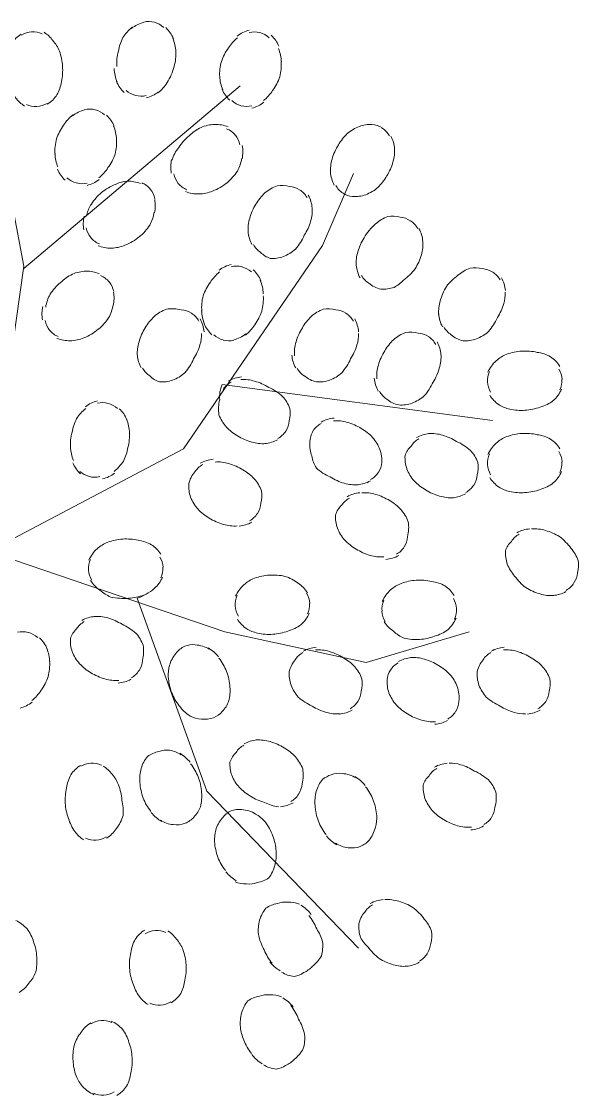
# Model space of a CAD drawing. Header units: metres. Extents: x 14 to 155, y 0 to 125.
# Drawn here: x 34.082 to 34.428, y 98.239 to 98.907 of the extents above; entities that cross this region are included whole.
import ezdxf

# ---------------------------------------------------------------- set-up
doc = ezdxf.new("R2010")
doc.units = ezdxf.units.M
doc.layers.add('PDF_Geometry', color=7, linetype='Continuous', true_color=0xc0c0c0)

msp = doc.modelspace()

# ---------------------------------------------------------------- linework, layer by layer
at = {"layer": 'PDF_Geometry', "color": 0, "lineweight": 0}
for points in [[(34.28795, 98.81215), (34.26873, 98.76734), (34.1823, 98.64095), (34.05751, 98.57532), (34.0831, 98.75458), (34.05431, 98.90655)], [(34.0831, 98.75299), (34.21754, 98.86662)], [(34.35996, 98.52733), (34.29593, 98.50811), (34.2079, 98.52733), (34.05751, 98.57851)]]:
    msp.add_lwpolyline(points, dxfattribs=at)
for points in [[(34.08141, 98.89877, 0.112979), (34.07541, 98.89296, 0.088824), (34.07109, 98.8863, 0.074265), (34.07194, 98.87674, 0.074849), (34.07391, 98.86737, 0.088992), (34.07794, 98.85921, 0.102553), (34.08347, 98.85405)], [(34.09763, 98.85518, 0.112979), (34.10363, 98.86099, 0.088824), (34.10635, 98.86924, 0.074265), (34.1071, 98.87881, 0.074849), (34.10513, 98.88818, 0.088992), (34.1011, 98.89474, 0.102553), (34.09556, 98.8999)], [(34.15032, 98.903, 0.087268), (34.1446, 98.89662, 0.079764), (34.14179, 98.88809, 0.081618), (34.14085, 98.87862)], [(34.21594, 98.89653, 0.087268), (34.21023, 98.89015, 0.079764), (34.20582, 98.88172, 0.081618), (34.20479, 98.87215)], [(34.16635, 98.86221, 0.087268), (34.17207, 98.86859, 0.079764), (34.17647, 98.87871, 0.081618), (34.17751, 98.88818)], [(34.23198, 98.85743, 0.087268), (34.2377, 98.86381, 0.079764), (34.2421, 98.87225, 0.081618), (34.24304, 98.88181)], [(34.11347, 98.84852, 0.087268), (34.10775, 98.84215, 0.079764), (34.10335, 98.83371, 0.081618), (34.10241, 98.82415)], [(34.20995, 98.84112, 0.102), (34.2017, 98.84262, 0.09382), (34.19316, 98.84074, 0.075517), (34.18576, 98.83549, 0.072693), (34.17938, 98.82837, 0.088362), (34.17498, 98.82021)], [(34.30576, 98.84047, 0.12226), (34.29939, 98.84262, 0.102689), (34.29161, 98.8414, 0.089013), (34.28411, 98.8369, 0.073797), (34.27857, 98.82987, 0.072677), (34.27464, 98.82106, 0.090683), (34.2737, 98.81243)], [(34.1296, 98.80943, 0.087268), (34.13532, 98.8158, 0.079764), (34.13973, 98.82424, 0.081618), (34.14066, 98.83371)], [(34.28148, 98.79987, 0.12226), (34.28729, 98.79781, 0.102689), (34.29555, 98.79893, 0.089013), (34.30305, 98.80343, 0.073797), (34.30858, 98.81056, 0.072677), (34.31251, 98.81928, 0.090683), (34.31345, 98.82791)], [(34.1836, 98.8009, 0.102), (34.19185, 98.7994, 0.09382), (34.20029, 98.80118, 0.075517), (34.20938, 98.80643, 0.072693), (34.21576, 98.81356, 0.088362), (34.21848, 98.82171)], [(34.15548, 98.80587, 0.102), (34.14723, 98.80737, 0.09382), (34.14038, 98.80558, 0.075517), (34.13129, 98.80024, 0.072693), (34.12501, 98.79312, 0.088362), (34.12219, 98.78665)], [(34.25448, 98.80203, 0.132733), (34.24811, 98.80409, 0.102689), (34.24042, 98.80456, 0.089013), (34.23292, 98.80006, 0.073797), (34.22729, 98.79303, 0.072677), (34.22345, 98.78431, 0.090683), (34.22242, 98.77568)], [(34.2302, 98.76312, 0.12226), (34.23611, 98.75937, 0.102689), (34.24436, 98.76049, 0.089013), (34.25186, 98.76509, 0.073797), (34.25739, 98.77371, 0.072677), (34.26133, 98.78243, 0.090683), (34.26226, 98.79106)], [(34.12913, 98.76724, 0.102), (34.13738, 98.76574, 0.09382), (34.14591, 98.76752, 0.075517), (34.15492, 98.77287, 0.072693), (34.16129, 98.77999, 0.088362), (34.1641, 98.78815)], [(34.3233, 98.78281, 0.12226), (34.31692, 98.78497, 0.102689), (34.30923, 98.78543, 0.089013), (34.30173, 98.78084, 0.073797), (34.29451, 98.77221, 0.072677), (34.29067, 98.7635, 0.090683), (34.28964, 98.75487)], [(34.29742, 98.7439, 0.12226), (34.30492, 98.74024, 0.102689), (34.31317, 98.74137, 0.089013), (34.31908, 98.74587, 0.073797), (34.3262, 98.7529, 0.072677), (34.33014, 98.76162, 0.090683), (34.33108, 98.77025)], [(34.12988, 98.74989, 0.102), (34.12163, 98.75139, 0.09382), (34.1132, 98.74952, 0.075517), (34.1057, 98.74427, 0.072693), (34.09941, 98.73714, 0.088362), (34.0966, 98.72899)], [(34.2047, 98.75093, 0.087268), (34.19898, 98.74455, 0.072677), (34.19448, 98.73612, 0.081618), (34.19364, 98.72655)], [(34.37449, 98.75084, 0.12226), (34.36811, 98.753, 0.102689), (34.36042, 98.75337, 0.089013), (34.35292, 98.74887, 0.073797), (34.34571, 98.74184, 0.072677), (34.34186, 98.73303, 0.090683), (34.34093, 98.7245)], [(34.34871, 98.71193, 0.132733), (34.35611, 98.70818, 0.102689), (34.36436, 98.70931, 0.089013), (34.37186, 98.7139, 0.073797), (34.37749, 98.72253, 0.072677), (34.38133, 98.73125, 0.090683), (34.38227, 98.73828)], [(34.10354, 98.70967, 0.102), (34.11179, 98.70817, 0.09382), (34.12032, 98.70996, 0.075517), (34.12932, 98.7153, 0.072693), (34.1357, 98.72233, 0.088362), (34.13851, 98.73049)], [(34.22083, 98.71174, 0.087268), (34.22655, 98.71812, 0.072677), (34.23095, 98.72665, 0.081618), (34.23189, 98.73612)], [(34.18726, 98.72524, 0.12226), (34.18089, 98.7274, 0.102689), (34.17161, 98.72777, 0.089013), (34.1641, 98.72327, 0.073797), (34.15848, 98.71624, 0.072677), (34.15464, 98.70743, 0.090683), (34.15361, 98.6988)], [(34.28327, 98.72524, 0.125626), (34.27689, 98.7274, 0.102689), (34.2692, 98.72777, 0.089013), (34.2617, 98.72327, 0.073797), (34.25617, 98.71624, 0.072677), (34.25223, 98.70743, 0.090683), (34.2513, 98.6988)], [(34.16139, 98.68633, 0.125626), (34.16729, 98.68258, 0.102689), (34.17554, 98.68371, 0.089013), (34.18304, 98.68821, 0.073797), (34.18858, 98.69693, 0.072677), (34.19251, 98.70565, 0.090683), (34.19345, 98.71268)], [(34.25749, 98.68633, 0.12226), (34.26489, 98.68258, 0.102689), (34.27314, 98.68371, 0.089013), (34.28064, 98.68821, 0.073797), (34.28617, 98.69693, 0.072677), (34.29011, 98.70565, 0.090683), (34.29105, 98.71268)], [(34.33455, 98.71081, 0.12226), (34.32817, 98.71296, 0.102689), (34.32039, 98.71334, 0.089013), (34.31289, 98.70884, 0.073797), (34.30736, 98.70181, 0.072677), (34.30342, 98.69309, 0.090683), (34.30249, 98.68446)], [(34.30868, 98.6719, 0.132733), (34.31608, 98.66824, 0.102689), (34.32433, 98.66937, 0.089013), (34.33183, 98.67387, 0.073797), (34.33746, 98.68249, 0.072677), (34.3413, 98.69121, 0.090683), (34.34233, 98.69984)], [(34.41621, 98.69225, 0.112979), (34.4104, 98.69825, 0.092185), (34.40215, 98.70097, 0.074265), (34.39258, 98.70172, 0.074849), (34.38321, 98.69975, 0.088992), (34.37665, 98.69571, 0.102553), (34.37149, 98.68859)], [(34.24586, 98.65202, 0.12226), (34.24802, 98.6584, 0.102689), (34.24839, 98.66608, 0.089013), (34.24389, 98.67358, 0.073797), (34.23527, 98.67921, 0.072677), (34.22645, 98.68305, 0.090683), (34.21783, 98.68408)], [(34.2333, 98.64424, -0.090683), (34.22467, 98.64518, -0.072677), (34.21586, 98.64911, -0.073797), (34.20883, 98.65464, -0.089013), (34.20433, 98.66214, -0.102689), (34.2048, 98.67152, -0.132733), (34.20639, 98.68099), (34.3744, 98.65859)], [(34.37262, 98.67443, 0.112979), (34.37843, 98.66843, 0.092185), (34.38509, 98.66571, 0.074265), (34.39455, 98.66496, 0.074849), (34.40402, 98.66693, 0.088992), (34.41218, 98.67096, 0.102553), (34.41734, 98.67809)], [(34.12154, 98.66608, 0.087268), (34.11582, 98.6597, 0.079764), (34.11301, 98.65126, 0.081618), (34.11198, 98.6417)], [(34.30343, 98.62643, 0.132733), (34.30549, 98.6328, 0.102689), (34.30436, 98.64049, 0.089013), (34.29986, 98.64799, 0.073797), (34.29283, 98.65362, 0.072677), (34.28411, 98.65746, 0.090683), (34.27549, 98.6584)], [(34.13917, 98.62698, 0.087268), (34.14489, 98.63336, 0.079764), (34.1477, 98.6418, 0.081618), (34.14864, 98.65136)], [(34.26292, 98.6523, 0.132733), (34.26086, 98.6448, 0.102689), (34.26199, 98.63655, 0.089013), (34.26489, 98.62905, 0.073797), (34.27352, 98.62352, 0.072677), (34.28224, 98.61958, 0.090683), (34.29086, 98.61865)], [(34.36268, 98.61837, 0.12226), (34.36484, 98.62474, 0.102689), (34.36521, 98.63252, 0.089013), (34.36071, 98.64002, 0.073797), (34.35208, 98.64555, 0.072677), (34.34327, 98.64949, 0.090683), (34.33465, 98.65043)], [(34.41621, 98.64106, 0.112979), (34.4104, 98.64706, 0.092185), (34.40215, 98.64978, 0.074265), (34.39259, 98.65053, 0.074849), (34.38321, 98.64856, 0.088992), (34.37665, 98.64452, 0.102553), (34.37149, 98.6374)], [(34.32377, 98.64265, 0.132733), (34.32002, 98.63683, 0.102689), (34.32115, 98.62858, 0.089013), (34.32565, 98.62108, 0.073797), (34.33277, 98.61546, 0.072677), (34.34149, 98.61162, 0.090683), (34.35012, 98.61058)], [(34.22824, 98.60083, 0.132733), (34.2303, 98.6072, 0.102689), (34.23077, 98.61489, 0.089013), (34.22627, 98.62239, 0.073797), (34.21924, 98.62792, 0.072677), (34.21042, 98.63186, 0.090683), (34.20189, 98.6328)], [(34.18933, 98.6267, 0.132733), (34.18558, 98.6192, 0.102689), (34.1867, 98.61095, 0.089013), (34.1913, 98.60345, 0.073797), (34.19833, 98.59792, 0.072677), (34.20705, 98.59398, 0.090683), (34.21567, 98.59305)], [(34.37262, 98.62324, 0.112979), (34.37843, 98.61724, 0.092185), (34.38509, 98.61452, 0.074265), (34.39456, 98.61377, 0.074849), (34.40403, 98.61574, 0.088992), (34.41218, 98.61977, 0.102553), (34.41734, 98.6269)], [(34.31946, 98.58002, 0.132733), (34.32152, 98.58639, 0.102689), (34.32199, 98.59568, 0.089013), (34.31749, 98.60318, 0.073797), (34.31046, 98.6088, 0.072677), (34.30165, 98.61265, 0.090683), (34.29311, 98.61368)], [(34.28055, 98.60589, 0.12226), (34.2768, 98.59999, 0.102689), (34.27793, 98.59174, 0.089013), (34.28252, 98.58424, 0.073797), (34.28955, 98.57871, 0.072677), (34.29827, 98.57477, 0.090683), (34.3069, 98.57383)], [(34.42503, 98.55762, 0.12226), (34.42718, 98.56399, 0.102689), (34.42765, 98.57168, 0.089013), (34.42315, 98.57918, 0.073797), (34.41603, 98.5864, 0.072677), (34.40731, 98.59024, 0.090683), (34.39868, 98.59127)], [(34.16814, 98.57542, 0.112979), (34.16233, 98.58142, 0.092185), (34.15408, 98.58414, 0.074265), (34.14452, 98.58489, 0.074849), (34.13514, 98.58292, 0.088992), (34.12858, 98.57889, 0.102553), (34.12342, 98.57176)], [(34.38612, 98.58349, 0.132733), (34.38246, 98.57758, 0.102689), (34.38359, 98.56933, 0.089013), (34.38809, 98.56193, 0.073797), (34.39512, 98.55471, 0.072677), (34.40393, 98.55077, 0.090683), (34.41247, 98.54983)], [(34.12455, 98.5592, 0.112979), (34.13036, 98.5532, 0.092185), (34.13702, 98.54889, 0.074265), (34.14817, 98.54814, 0.074849), (34.15755, 98.55011)], [(34.16927, 98.56126, -0.102553), (34.16411, 98.55414, -0.088992), (34.15352, 98.54814), (34.19674, 98.42813), (34.29116, 98.33054)], [(34.25937, 98.55142, 0.112979), (34.25355, 98.55742, 0.088824), (34.2453, 98.56173, 0.074265), (34.23574, 98.56248, 0.074849), (34.22636, 98.56052, 0.088992), (34.2198, 98.55648, 0.102553), (34.21465, 98.54936)], [(34.35059, 98.54983, 0.112979), (34.34478, 98.55583, 0.092185), (34.33652, 98.55855, 0.074265), (34.32696, 98.5593, 0.074849), (34.31759, 98.55733, 0.088992), (34.31102, 98.5533, 0.102553), (34.30587, 98.54617)], [(34.15464, 98.50314, 0.132733), (34.15671, 98.50951, 0.102689), (34.15717, 98.51889, 0.089013), (34.15267, 98.52639, 0.073797), (34.14405, 98.53192, 0.072677), (34.13524, 98.53585, 0.090683), (34.12661, 98.53679)], [(34.21577, 98.5352, 0.112979), (34.22158, 98.5292, 0.088824), (34.22824, 98.52648, 0.074265), (34.2378, 98.52573, 0.074849), (34.24718, 98.5277, 0.088992), (34.25533, 98.53173, 0.102553), (34.26049, 98.53886)], [(34.30699, 98.53361, 0.112979), (34.31281, 98.52761, 0.092185), (34.31946, 98.5233, 0.074265), (34.32903, 98.52255, 0.074849), (34.3384, 98.52452, 0.088992), (34.34656, 98.52855, 0.102553), (34.35171, 98.53568)], [(34.11574, 98.52901, 0.12226), (34.11199, 98.5232, 0.102689), (34.11311, 98.51495, 0.089013), (34.11761, 98.50745, 0.073797), (34.12474, 98.50182, 0.072677), (34.13346, 98.49798, 0.090683), (34.14208, 98.49704)], [(34.19833, 98.51645, 0.114729), (34.18961, 98.51917, 0.126077), (34.18305, 98.51832, 0.114174), (34.17752, 98.51382, 0.105028), (34.17358, 98.50642, 0.083228), (34.17283, 98.4992, 0.077008), (34.1749, 98.48954, 0.079606), (34.17968, 98.48129, 0.092576), (34.18633, 98.47492, 0.114729), (34.19346, 98.47304, 0.126077), (34.20096, 98.47389, 0.114174), (34.2064, 98.47764, 0.105028), (34.21033, 98.4842, 0.083228), (34.21118, 98.49292, 0.077008), (34.20902, 98.50267, 0.079606), (34.20424, 98.51092)], [(34.25168, 98.5098, 0.12226), (34.24802, 98.50239, 0.102689), (34.24915, 98.49414, 0.089013), (34.25365, 98.48664, 0.073797), (34.26227, 98.48111, 0.072677), (34.27109, 98.47717, 0.090683), (34.27971, 98.47623)], [(34.29068, 98.48401, 0.132733), (34.29274, 98.49039, 0.102689), (34.29321, 98.49808, 0.089013), (34.28871, 98.50558, 0.073797), (34.28168, 98.51111, 0.072677), (34.27287, 98.51505, 0.090683), (34.26424, 98.51598)], [(34.35143, 98.47755, 0.132733), (34.3535, 98.48392, 0.102689), (34.35247, 98.4933, 0.089013), (34.34787, 98.5008, 0.073797), (34.34084, 98.50633, 0.072677), (34.33212, 98.51027, 0.090683), (34.32349, 98.5112)], [(34.36859, 98.5098, 0.132733), (34.36484, 98.50239, 0.102689), (34.36597, 98.49414, 0.089013), (34.37047, 98.48664, 0.073797), (34.37919, 98.48111, 0.072677), (34.38791, 98.47717, 0.090683), (34.39494, 98.47624)], [(34.4075, 98.48402, 0.132733), (34.40956, 98.49039, 0.102689), (34.41003, 98.49808, 0.089013), (34.40553, 98.50558, 0.073797), (34.3985, 98.51111, 0.072677), (34.38969, 98.51505, 0.090683), (34.38115, 98.51599)], [(34.08799, 98.48457, 0.087268), (34.0937, 98.49094, 0.079764), (34.09811, 98.49938, 0.081618), (34.09905, 98.50885)], [(34.31093, 98.50342, 0.132733), (34.30887, 98.49761, 0.102689), (34.31, 98.48936, 0.089013), (34.3145, 98.48186, 0.073797), (34.32153, 98.47623, 0.072677), (34.33025, 98.47239, 0.090683), (34.33887, 98.47136)], [(34.25384, 98.42635, 0.12226), (34.256, 98.43273, 0.102689), (34.25637, 98.44211, 0.089013), (34.25187, 98.44951, 0.073797), (34.24484, 98.45514, 0.072677), (34.23612, 98.45898, 0.090683), (34.22749, 98.46001)], [(34.18071, 98.45082, 0.114729), (34.17358, 98.45363, 0.126077), (34.16702, 98.45279, 0.114174), (34.1599, 98.44979, 0.105028), (34.15596, 98.44238, 0.083228), (34.15521, 98.43366, 0.077008), (34.15727, 98.42391, 0.079606), (34.16205, 98.41566)], [(34.21493, 98.45223, 0.12226), (34.21118, 98.44632, 0.102689), (34.21231, 98.43807, 0.089013), (34.2169, 98.43067, 0.073797), (34.22393, 98.42504, 0.072677), (34.23265, 98.4212, 0.090683), (34.24128, 98.41857)], [(34.11827, 98.44426, 0.107116), (34.11227, 98.43844, 0.088824), (34.10955, 98.43019, 0.074265), (34.1088, 98.42072, 0.074849), (34.11077, 98.41125, 0.088992), (34.1148, 98.4031, 0.102553), (34.12024, 98.39794)], [(34.13449, 98.39907, 0.107116), (34.14049, 98.40488, 0.088824), (34.1448, 98.41313, 0.074265), (34.14396, 98.42269, 0.074849), (34.1419, 98.43207, 0.088992), (34.13786, 98.43873, 0.102553), (34.13243, 98.44379)], [(34.16796, 98.41013, 0.114729), (34.17584, 98.40741, 0.126077), (34.18334, 98.40826, 0.114174), (34.18877, 98.4121, 0.105028), (34.19281, 98.41857, 0.083228), (34.19356, 98.42738, 0.077008), (34.1914, 98.43704, 0.079606), (34.18662, 98.44529)], [(34.37384, 98.41192, 0.132733), (34.37591, 98.4183, 0.102689), (34.37647, 98.42767, 0.089013), (34.37187, 98.43517, 0.073797), (34.36325, 98.4407, 0.072677), (34.35453, 98.44464, 0.090683), (34.3475, 98.44558)], [(34.28956, 98.43639, 0.114729), (34.28084, 98.4392, 0.126077), (34.27418, 98.43836, 0.114174), (34.26875, 98.43545, 0.105028), (34.26481, 98.42804, 0.083228), (34.26406, 98.41923, 0.077008), (34.26612, 98.40957, 0.079606), (34.2709, 98.40123)], [(34.33494, 98.4378, 0.132733), (34.33128, 98.43198, 0.102689), (34.3324, 98.42373, 0.089013), (34.33691, 98.41623, 0.073797), (34.34394, 98.41061, 0.072677), (34.35266, 98.40676, 0.090683), (34.36128, 98.40583)], [(34.27681, 98.39579, 0.114729), (34.28469, 98.39307, 0.126077), (34.29219, 98.39382, 0.114174), (34.29762, 98.39767, 0.105028), (34.30156, 98.40573, 0.083228), (34.3024, 98.41295, 0.077008), (34.30025, 98.42261, 0.079606), (34.29547, 98.43095)], [(34.21437, 98.37179, 0.114729), (34.2215, 98.37057, 0.126077), (34.22815, 98.37141, 0.114174), (34.23528, 98.37432, 0.105028), (34.23903, 98.38201, 0.083228), (34.23987, 98.39091, 0.077008), (34.23781, 98.40029, 0.079606), (34.23284, 98.40929, 0.092576), (34.22712, 98.41398, 0.114729), (34.2184, 98.41679, 0.126077), (34.21184, 98.41595, 0.114174), (34.20631, 98.41145, 0.105028), (34.20237, 98.40404, 0.083228), (34.20162, 98.39682, 0.077008), (34.20368, 98.38716, 0.079606), (34.20846, 98.37882)], [(34.25431, 98.35801, 0.114729), (34.24728, 98.35913, 0.126077), (34.24062, 98.35838, 0.114174), (34.2335, 98.35538, 0.105028), (34.22956, 98.34797, 0.083228), (34.22881, 98.33926, 0.077008), (34.23247, 98.32951, 0.079606), (34.23734, 98.32126)], [(34.33381, 98.32717, 0.12226), (34.33597, 98.33354, 0.102689), (34.33644, 98.34123, 0.089013), (34.33194, 98.34873, 0.073797), (34.32481, 98.35595, 0.072677), (34.31609, 98.35979, 0.090683), (34.30747, 98.36082)], [(34.24325, 98.31572, 0.114729), (34.25112, 98.31301, 0.126077), (34.25694, 98.31544, 0.114174), (34.26237, 98.31929, 0.105028), (34.268, 98.32576, 0.083228), (34.26875, 98.33457, 0.077008), (34.26509, 98.34263, 0.079606), (34.26022, 98.35088)], [(34.29491, 98.35304, 0.12226), (34.29125, 98.34554, 0.102689), (34.29238, 98.33729, 0.089013), (34.29688, 98.33138, 0.073797), (34.30391, 98.32426, 0.072677), (34.31272, 98.32032, 0.090683), (34.32125, 98.31938)], [(34.08012, 98.30306, 0.112979), (34.08612, 98.30887, 0.088824), (34.09034, 98.31553, 0.074265), (34.09109, 98.32509, 0.074849), (34.08912, 98.33447, 0.088992), (34.08508, 98.34263, 0.102553), (34.07805, 98.34778)], [(34.15821, 98.34188, 0.112979), (34.15221, 98.33607, 0.088824), (34.14959, 98.32781, 0.074265), (34.14874, 98.31825, 0.074849), (34.15081, 98.30888, 0.088992), (34.15484, 98.30063, 0.102553), (34.16028, 98.29556)], [(34.17453, 98.29669, 0.112979), (34.18053, 98.3025, 0.088824), (34.18315, 98.31075, 0.074265), (34.1839, 98.32022, 0.074849), (34.18193, 98.32969, 0.088992), (34.1779, 98.33625, 0.102553), (34.17246, 98.34141)], [(34.24316, 98.30035, 0.111988), (34.23603, 98.30157, 0.126077), (34.22947, 98.30072, 0.114174), (34.22234, 98.29782, 0.105028), (34.21841, 98.29041, 0.083228), (34.21766, 98.2816, 0.077008), (34.21972, 98.27353, 0.079606), (34.2245, 98.26519)], [(34.232, 98.25816, 0.114729), (34.23988, 98.25544, 0.126077), (34.24578, 98.25778, 0.114174), (34.25122, 98.26163, 0.105028), (34.25675, 98.26819, 0.083228), (34.25759, 98.27691, 0.077008), (34.25384, 98.28657, 0.079606), (34.24906, 98.29491)], [(34.12465, 98.28422, 0.112979), (34.11865, 98.27841, 0.088824), (34.11434, 98.27015, 0.074265), (34.11359, 98.26069, 0.074849), (34.11556, 98.25122, 0.088992), (34.11959, 98.24465, 0.102553), (34.12672, 98.2395)], [(34.14087, 98.23903, 0.112979), (34.14687, 98.24484, 0.088824), (34.14959, 98.25309, 0.074265), (34.15034, 98.26266, 0.074849), (34.14837, 98.27203, 0.088992), (34.14434, 98.28028, 0.102553), (34.13721, 98.28534)]]:
    msp.add_lwpolyline(points, format="xyb", dxfattribs=at)
for centre, radius, start, end in [((34.16066, 98.8921), 0.01452, 75.94207, 102.44847), ((34.1579, 98.88841), 0.01962, 22.65481, 47.22821), ((34.22629, 98.88563), 0.01452, 75.94207, 102.44847), ((34.22353, 98.88363), 0.01962, 22.65481, 47.22821), ((34.15876, 98.8768), 0.01962, 202.65481, 227.22821), ((34.22439, 98.87202), 0.01962, 202.65481, 227.22821), ((34.156, 98.8747), 0.01452, 255.94207, 282.44847), ((34.12382, 98.83763), 0.01452, 75.94207, 102.44847), ((34.22163, 98.86833), 0.01452, 255.94207, 282.44847), ((34.12106, 98.83394), 0.01962, 22.65481, 47.22821), ((34.12201, 98.82233), 0.01962, 202.65481, 227.22821), ((34.11925, 98.82032), 0.01452, 255.94207, 282.44847), ((34.21505, 98.74003), 0.01452, 75.94207, 102.44847), ((34.21229, 98.73794), 0.01962, 22.65481, 47.22821), ((34.21324, 98.72633), 0.01962, 202.65481, 227.22821), ((34.21048, 98.72264), 0.01452, 255.94207, 282.44847), ((34.13189, 98.65518), 0.01452, 75.94207, 102.44847), ((34.12904, 98.65149), 0.01962, 22.65481, 47.22821), ((34.13158, 98.63988), 0.01962, 202.65481, 227.22821), ((34.12723, 98.63788), 0.01452, 255.94207, 282.44847), ((34.08221, 98.51277), 0.01452, 75.94207, 102.44847), ((34.07944, 98.50908), 0.01962, 22.65481, 47.22821)]:
    msp.add_arc(centre, radius, start, end, dxfattribs=at)
for points in [[(34.15754, 98.906), (34.15482, 98.90534), (34.15219, 98.90412), (34.15003, 98.90234)], [(34.17, 98.9029), (34.16832, 98.9044), (34.16635, 98.90553), (34.16419, 98.90609)], [(34.08797, 98.90018), (34.08572, 98.90009), (34.08356, 98.89934), (34.08159, 98.89821)], [(34.09444, 98.89887), (34.09238, 98.89981), (34.09013, 98.90027), (34.08788, 98.90009)], [(34.22316, 98.90122), (34.22044, 98.90056), (34.21782, 98.89934), (34.21566, 98.89756)], [(34.23563, 98.89653), (34.23394, 98.89803), (34.23198, 98.89916), (34.22982, 98.89972)], [(34.17751, 98.8879), (34.17732, 98.89081), (34.17676, 98.89362), (34.17563, 98.89625)], [(34.24313, 98.88144), (34.24295, 98.88434), (34.24238, 98.88715), (34.24126, 98.88978)], [(34.13916, 98.87731), (34.13935, 98.8744), (34.13991, 98.87159), (34.14104, 98.86896)], [(34.20479, 98.87253), (34.20498, 98.86962), (34.20554, 98.86681), (34.20666, 98.86418)], [(34.14666, 98.86381), (34.14835, 98.86231), (34.15032, 98.86118), (34.15247, 98.86062)], [(34.15913, 98.85912), (34.16185, 98.85978), (34.16447, 98.86099), (34.16663, 98.86278)], [(34.21229, 98.85743), (34.21398, 98.85593), (34.21595, 98.85481), (34.2181, 98.85425)], [(34.0846, 98.85508), (34.08666, 98.85415), (34.08891, 98.85368), (34.09116, 98.85387)], [(34.09116, 98.85377), (34.09341, 98.85387), (34.09557, 98.85462), (34.09753, 98.85574)], [(34.12079, 98.85162), (34.11807, 98.85096), (34.11544, 98.84974), (34.11329, 98.84796)], [(34.13326, 98.84852), (34.13157, 98.85002), (34.1296, 98.85115), (34.12744, 98.85171)], [(34.22476, 98.85275), (34.22748, 98.8534), (34.2301, 98.85462), (34.23226, 98.8564)], [(34.14066, 98.83343), (34.14047, 98.83634), (34.13991, 98.83915), (34.13879, 98.84177)], [(34.21445, 98.83596), (34.21304, 98.83775), (34.21117, 98.83906), (34.2091, 98.8399)], [(34.31026, 98.83559), (34.30914, 98.83756), (34.30764, 98.83925), (34.30567, 98.84047)], [(34.21735, 98.82996), (34.21688, 98.83221), (34.21595, 98.83428), (34.21454, 98.83596)], [(34.31354, 98.82744), (34.31326, 98.83025), (34.31251, 98.83297), (34.31111, 98.83541)], [(34.10232, 98.82452), (34.1025, 98.82162), (34.10307, 98.8188), (34.10419, 98.81618)], [(34.21867, 98.82124), (34.21932, 98.82396), (34.21932, 98.82687), (34.21885, 98.82959)], [(34.17488, 98.82077), (34.17423, 98.81806), (34.17423, 98.81515), (34.1747, 98.81243)], [(34.1762, 98.81196), (34.17666, 98.80971), (34.1776, 98.80765), (34.17901, 98.80596)], [(34.27361, 98.8129), (34.27389, 98.81009), (34.27464, 98.80737), (34.27604, 98.80493)], [(34.10982, 98.80943), (34.11151, 98.80793), (34.11347, 98.8068), (34.11563, 98.80624)], [(34.12229, 98.80474), (34.12501, 98.8054), (34.12763, 98.80662), (34.12979, 98.8084)], [(34.16166, 98.8024), (34.16026, 98.80418), (34.15838, 98.80549), (34.15632, 98.80634)], [(34.17901, 98.80596), (34.18042, 98.80418), (34.18229, 98.80287), (34.18435, 98.80202)], [(34.27689, 98.80475), (34.27801, 98.80278), (34.27951, 98.80109), (34.28148, 98.79987)], [(34.16448, 98.7964), (34.16401, 98.79865), (34.16307, 98.80071), (34.16166, 98.8024)], [(34.25907, 98.79715), (34.25795, 98.79912), (34.25645, 98.80081), (34.25448, 98.80203)], [(34.26226, 98.79068), (34.26198, 98.7935), (34.26123, 98.79621), (34.25982, 98.79865)], [(34.1642, 98.78759), (34.16485, 98.7903), (34.16485, 98.79321), (34.16438, 98.79593)], [(34.12051, 98.78552), (34.11985, 98.7828), (34.11985, 98.7799), (34.12032, 98.77718)], [(34.12182, 98.7784), (34.12229, 98.77615), (34.12323, 98.77408), (34.12463, 98.7724)], [(34.32789, 98.77793), (34.32677, 98.7799), (34.32527, 98.78159), (34.3233, 98.78281)], [(34.33108, 98.76987), (34.3308, 98.77268), (34.33005, 98.7754), (34.32864, 98.77784)], [(34.12463, 98.7723), (34.12604, 98.77052), (34.12791, 98.76921), (34.12998, 98.76836)], [(34.22242, 98.77606), (34.2227, 98.77324), (34.22345, 98.77052), (34.22486, 98.76809)], [(34.2257, 98.76799), (34.22682, 98.76602), (34.22832, 98.76434), (34.23029, 98.76312)], [(34.21201, 98.75562), (34.20929, 98.75496), (34.20667, 98.75374), (34.20451, 98.75196)], [(34.22448, 98.75093), (34.22279, 98.75243), (34.22082, 98.75355), (34.21867, 98.75412)], [(34.28964, 98.75524), (34.28992, 98.75243), (34.29067, 98.74971), (34.29208, 98.74728)], [(34.37908, 98.74597), (34.37796, 98.74794), (34.37646, 98.74962), (34.37449, 98.75084)], [(34.13607, 98.74474), (34.13467, 98.74652), (34.13279, 98.74783), (34.13073, 98.74868)], [(34.13888, 98.73874), (34.13842, 98.74099), (34.13748, 98.74305), (34.13607, 98.74474)], [(34.23189, 98.73743), (34.2317, 98.74034), (34.23114, 98.74315), (34.23001, 98.74577)], [(34.29292, 98.74878), (34.29405, 98.74681), (34.29555, 98.74512), (34.29752, 98.7439)], [(34.38236, 98.7394), (34.38208, 98.74222), (34.38133, 98.74494), (34.37993, 98.74737)], [(34.1386, 98.73002), (34.13926, 98.73274), (34.13926, 98.73564), (34.13879, 98.73836)], [(34.09482, 98.72955), (34.09416, 98.72683), (34.09416, 98.72392), (34.09463, 98.7212)], [(34.19186, 98.72036), (34.19073, 98.72233), (34.18923, 98.72402), (34.18726, 98.72524)], [(34.19354, 98.72683), (34.19373, 98.72393), (34.19429, 98.72111), (34.19542, 98.71849)], [(34.28786, 98.72037), (34.28674, 98.72234), (34.28524, 98.72402), (34.28327, 98.72524)], [(34.34083, 98.72487), (34.34111, 98.72206), (34.34186, 98.71934), (34.34327, 98.7169)], [(34.09623, 98.72074), (34.0967, 98.71849), (34.09763, 98.71642), (34.09904, 98.71474)], [(34.19504, 98.7138), (34.19476, 98.71661), (34.19401, 98.71933), (34.19261, 98.72177)], [(34.29114, 98.71381), (34.29086, 98.71662), (34.29011, 98.71934), (34.2887, 98.72177)], [(34.34411, 98.71681), (34.34524, 98.71484), (34.34674, 98.71315), (34.34871, 98.71193)], [(34.09904, 98.71474), (34.10045, 98.71295), (34.10232, 98.71164), (34.10438, 98.7108)], [(34.20104, 98.71183), (34.20273, 98.71033), (34.2047, 98.70921), (34.20686, 98.70865)], [(34.21351, 98.70874), (34.21623, 98.7094), (34.21886, 98.71062), (34.22101, 98.7124)], [(34.33905, 98.70593), (34.33793, 98.7079), (34.33643, 98.70959), (34.33446, 98.71081)], [(34.34233, 98.69946), (34.34205, 98.70228), (34.3413, 98.70499), (34.33989, 98.70743)], [(34.15361, 98.69927), (34.15389, 98.69646), (34.15464, 98.69374), (34.15604, 98.6913)], [(34.24961, 98.69927), (34.24989, 98.69646), (34.25064, 98.69374), (34.25205, 98.6913)], [(34.15689, 98.69111), (34.15801, 98.68914), (34.15951, 98.68746), (34.16148, 98.68624)], [(34.25289, 98.69112), (34.25402, 98.68915), (34.25552, 98.68746), (34.25749, 98.68624)], [(34.41762, 98.68418), (34.41752, 98.68643), (34.41677, 98.68859), (34.41565, 98.69056)], [(34.2183, 98.68568), (34.21548, 98.6854), (34.21276, 98.68465), (34.21033, 98.68324)], [(34.30089, 98.68484), (34.30117, 98.68202), (34.30193, 98.6793), (34.30333, 98.67687)], [(34.37243, 98.68906), (34.37149, 98.687), (34.37102, 98.68474), (34.37121, 98.68249)], [(34.41631, 98.67762), (34.41724, 98.67968), (34.41771, 98.68193), (34.41752, 98.68418)], [(34.21183, 98.68249), (34.20986, 98.68136), (34.20817, 98.67986), (34.20695, 98.67789)], [(34.30408, 98.67677), (34.30521, 98.6748), (34.30671, 98.67312), (34.30868, 98.6719)], [(34.37121, 98.68259), (34.3713, 98.68034), (34.37205, 98.67818), (34.37318, 98.67621)], [(34.12876, 98.67077), (34.12604, 98.67011), (34.12342, 98.66889), (34.12126, 98.66711)], [(34.14123, 98.66608), (34.13954, 98.66758), (34.13757, 98.6687), (34.13542, 98.66927)], [(34.14873, 98.65098), (34.14854, 98.65389), (34.14798, 98.6567), (34.14686, 98.65933)], [(34.2678, 98.6568), (34.26583, 98.65568), (34.26414, 98.65418), (34.26292, 98.65221)], [(34.27586, 98.66008), (34.27305, 98.6598), (34.27033, 98.65905), (34.26789, 98.65765)], [(34.24099, 98.64743), (34.24295, 98.64855), (34.24464, 98.65005), (34.24586, 98.65202)], [(34.33512, 98.65043), (34.3323, 98.65015), (34.32958, 98.6494), (34.32715, 98.64799)], [(34.23283, 98.64424), (34.23564, 98.64452), (34.23836, 98.64527), (34.2408, 98.64668)], [(34.32865, 98.64724), (34.32668, 98.64612), (34.32499, 98.64462), (34.32377, 98.64265)], [(34.11198, 98.64208), (34.11217, 98.63917), (34.11273, 98.63636), (34.11386, 98.63373)], [(34.37243, 98.63787), (34.37149, 98.63581), (34.37102, 98.63356), (34.37121, 98.63131)], [(34.41762, 98.6329), (34.41753, 98.63515), (34.41678, 98.63731), (34.41565, 98.63928)], [(34.1942, 98.6312), (34.19223, 98.63008), (34.19055, 98.62858), (34.18933, 98.62661)], [(34.20067, 98.63449), (34.19786, 98.6342), (34.19514, 98.63345), (34.1927, 98.63205)], [(34.37121, 98.63131), (34.3713, 98.62905), (34.37206, 98.6269), (34.37318, 98.62493)], [(34.41631, 98.62634), (34.41724, 98.6284), (34.41771, 98.63065), (34.41753, 98.6329)], [(34.11789, 98.62698), (34.11958, 98.62548), (34.12154, 98.62436), (34.1237, 98.6238)], [(34.13195, 98.6223), (34.13467, 98.62295), (34.1373, 98.62417), (34.13945, 98.62595)], [(34.29855, 98.62183), (34.30052, 98.62296), (34.30221, 98.62446), (34.30343, 98.62643)], [(34.29049, 98.61865), (34.2933, 98.61893), (34.29602, 98.61968), (34.29846, 98.62108)], [(34.3578, 98.61387), (34.35977, 98.61499), (34.36146, 98.61649), (34.36268, 98.61846)], [(34.28543, 98.61039), (34.28346, 98.60927), (34.28177, 98.60777), (34.28055, 98.6058)], [(34.2919, 98.61368), (34.28908, 98.61339), (34.28636, 98.61264), (34.28393, 98.61124)], [(34.34965, 98.61058), (34.35246, 98.61087), (34.35518, 98.61162), (34.35762, 98.61302)], [(34.22336, 98.59624), (34.22533, 98.59736), (34.22702, 98.59886), (34.22824, 98.60083)], [(34.2168, 98.59295), (34.21961, 98.59324), (34.22233, 98.59399), (34.22477, 98.59539)], [(34.39756, 98.59127), (34.39474, 98.59099), (34.39203, 98.59024), (34.38959, 98.58884)], [(34.39099, 98.58799), (34.38903, 98.58687), (34.38734, 98.58537), (34.38612, 98.5834)], [(34.31459, 98.57543), (34.31655, 98.57655), (34.31824, 98.57805), (34.31946, 98.58002)], [(34.12445, 98.57223), (34.12352, 98.57017), (34.12305, 98.56792), (34.12323, 98.56567)], [(34.16955, 98.56736), (34.16945, 98.56961), (34.1687, 98.57176), (34.16749, 98.57373)], [(34.30812, 98.57224), (34.31093, 98.57252), (34.31365, 98.57327), (34.31609, 98.57468)], [(34.12314, 98.56567), (34.12323, 98.56342), (34.12398, 98.56126), (34.1252, 98.55929)], [(34.16824, 98.56079), (34.16917, 98.56286), (34.16964, 98.56511), (34.16945, 98.56736)], [(34.42015, 98.55302), (34.42212, 98.55415), (34.42381, 98.55565), (34.42503, 98.55762)], [(34.21568, 98.54983), (34.21474, 98.54776), (34.21427, 98.54551), (34.21446, 98.54326)], [(34.26077, 98.54495), (34.26068, 98.5472), (34.25993, 98.54936), (34.25871, 98.55133)], [(34.41209, 98.54983), (34.4149, 98.55012), (34.41762, 98.55087), (34.42006, 98.55227)], [(34.21436, 98.54336), (34.21446, 98.54111), (34.21521, 98.53895), (34.21643, 98.53698)], [(34.25946, 98.53839), (34.2604, 98.54045), (34.26087, 98.5427), (34.26068, 98.54495)], [(34.3069, 98.54664), (34.30596, 98.54458), (34.30549, 98.54233), (34.30568, 98.54008)], [(34.35199, 98.54168), (34.3519, 98.54393), (34.35115, 98.54608), (34.35003, 98.54805)], [(34.12708, 98.53679), (34.12427, 98.53651), (34.12155, 98.53576), (34.11911, 98.53435)], [(34.30559, 98.54008), (34.30568, 98.53783), (34.30643, 98.53567), (34.30756, 98.5337)], [(34.35068, 98.53521), (34.35162, 98.53727), (34.35209, 98.53952), (34.3519, 98.54177)], [(34.12061, 98.5336), (34.11864, 98.53248), (34.11695, 98.53098), (34.11574, 98.52901)], [(34.09164, 98.52366), (34.08995, 98.52516), (34.08798, 98.52629), (34.08583, 98.52685)], [(34.09914, 98.50857), (34.09895, 98.51148), (34.09839, 98.51429), (34.09727, 98.51691)], [(34.20405, 98.51167), (34.20227, 98.51392), (34.20002, 98.51579), (34.19758, 98.51729)], [(34.26471, 98.51767), (34.2619, 98.51739), (34.25918, 98.51664), (34.25674, 98.51523)], [(34.38153, 98.51768), (34.37872, 98.51739), (34.376, 98.51664), (34.37356, 98.51524)], [(34.25655, 98.51439), (34.25459, 98.51326), (34.2529, 98.51176), (34.25168, 98.5098)], [(34.32387, 98.5112), (34.32106, 98.51092), (34.31834, 98.51017), (34.3159, 98.50877)], [(34.37337, 98.51439), (34.3714, 98.51327), (34.36972, 98.51177), (34.3685, 98.5098)], [(34.14977, 98.49863), (34.15174, 98.49976), (34.15343, 98.50126), (34.15464, 98.50323)], [(34.31581, 98.50802), (34.31384, 98.50689), (34.31215, 98.50539), (34.31093, 98.50342)], [(34.14161, 98.49535), (34.14443, 98.49563), (34.14714, 98.49638), (34.14958, 98.49779)], [(34.08067, 98.47988), (34.08339, 98.48054), (34.08602, 98.48176), (34.08817, 98.48354)], [(34.28581, 98.47942), (34.28778, 98.48055), (34.28946, 98.48205), (34.29068, 98.48401)], [(34.40262, 98.47942), (34.40459, 98.48055), (34.40628, 98.48205), (34.4075, 98.48402)], [(34.27924, 98.47614), (34.28206, 98.47642), (34.28478, 98.47717), (34.28721, 98.47858)], [(34.34656, 98.47305), (34.34853, 98.47417), (34.35022, 98.47567), (34.35143, 98.47764)], [(34.39606, 98.47614), (34.39887, 98.47642), (34.40159, 98.47717), (34.40403, 98.47858)], [(34.3385, 98.46977), (34.34131, 98.47005), (34.34403, 98.4708), (34.34647, 98.4722)], [(34.21981, 98.45682), (34.21784, 98.4557), (34.21615, 98.4542), (34.21493, 98.45223)], [(34.22787, 98.46001), (34.22506, 98.45973), (34.22234, 98.45898), (34.2199, 98.45757)], [(34.18643, 98.44613), (34.18465, 98.44838), (34.1824, 98.45026), (34.17996, 98.45176)], [(34.12474, 98.44566), (34.12249, 98.44557), (34.12033, 98.44482), (34.11836, 98.44369)], [(34.1313, 98.44444), (34.12924, 98.44538), (34.12699, 98.44585), (34.12474, 98.44566)], [(34.34628, 98.44558), (34.34347, 98.4453), (34.34075, 98.44455), (34.33831, 98.44314)], [(34.29528, 98.4317), (34.2935, 98.43395), (34.29125, 98.43582), (34.28881, 98.43732)], [(34.33981, 98.44239), (34.33784, 98.44126), (34.33615, 98.43976), (34.33494, 98.4378)], [(34.24896, 98.42176), (34.25093, 98.42289), (34.25262, 98.42439), (34.25384, 98.42635)], [(34.2425, 98.41857), (34.24531, 98.41885), (34.24803, 98.4196), (34.25046, 98.42101)], [(34.16224, 98.41491), (34.16402, 98.41266), (34.16627, 98.41079), (34.16871, 98.40929)], [(34.36897, 98.40742), (34.37094, 98.40855), (34.37263, 98.41005), (34.37384, 98.41201)], [(34.36091, 98.40414), (34.36372, 98.40442), (34.36644, 98.40517), (34.36888, 98.40658)], [(34.12137, 98.39897), (34.12343, 98.39804), (34.12568, 98.39757), (34.12793, 98.39775)], [(34.12793, 98.39775), (34.13018, 98.39785), (34.13233, 98.3986), (34.1343, 98.39972)], [(34.27109, 98.40048), (34.27287, 98.39823), (34.27512, 98.39635), (34.27756, 98.39485)], [(34.20865, 98.37807), (34.21043, 98.37582), (34.21268, 98.37394), (34.21512, 98.37244)], [(34.26172, 98.35163), (34.25994, 98.35388), (34.25769, 98.35576), (34.25525, 98.35726)], [(34.29978, 98.35754), (34.29781, 98.35642), (34.29612, 98.35492), (34.29491, 98.35295)], [(34.30634, 98.36082), (34.30353, 98.36054), (34.30081, 98.35979), (34.29837, 98.35838)], [(34.16478, 98.3416), (34.16253, 98.3415), (34.16037, 98.34075), (34.1584, 98.33963)], [(34.17134, 98.34038), (34.16928, 98.34132), (34.16703, 98.34178), (34.16478, 98.3416)], [(34.32894, 98.32257), (34.33091, 98.3237), (34.3326, 98.3252), (34.33381, 98.32717)], [(34.23594, 98.3221), (34.23772, 98.31985), (34.23997, 98.31797), (34.24241, 98.31647)], [(34.32088, 98.31938), (34.32369, 98.31966), (34.32641, 98.32041), (34.32885, 98.32182)], [(34.1614, 98.2965), (34.16347, 98.29556), (34.16572, 98.2951), (34.16797, 98.29528)], [(34.16797, 98.29528), (34.17022, 98.29538), (34.17237, 98.29613), (34.17434, 98.29725)], [(34.25047, 98.29407), (34.24869, 98.29632), (34.24644, 98.29819), (34.244, 98.29969)], [(34.13112, 98.28562), (34.12887, 98.28553), (34.12671, 98.28478), (34.12475, 98.28366)], [(34.13768, 98.28441), (34.13562, 98.28534), (34.13337, 98.28581), (34.13112, 98.28562)], [(34.22469, 98.26444), (34.22647, 98.26219), (34.22872, 98.26031), (34.23116, 98.25881)], [(34.12625, 98.24053), (34.12831, 98.23959), (34.13056, 98.23912), (34.13281, 98.23931)], [(34.13281, 98.23931), (34.13506, 98.2394), (34.13722, 98.24015), (34.13918, 98.24128)]]:
    msp.add_open_spline(points, degree=3, dxfattribs=at)

doc.saveas('drawing.dxf')
